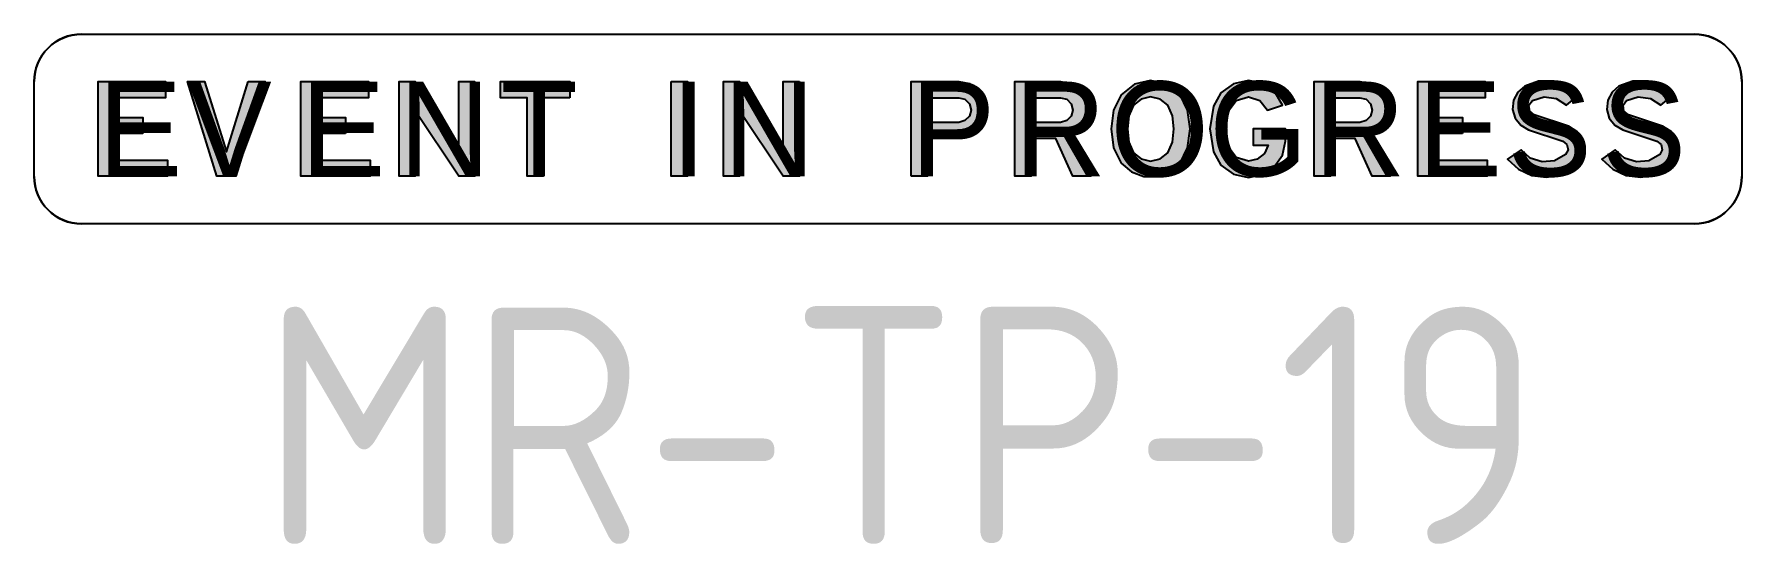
# Model space of a CAD drawing. Extents: x 0.6 to 18.6, y 0.3 to 5.7.
import ezdxf
from ezdxf.enums import TextEntityAlignment as Align

# ---------------------------------------------------------------- set-up
doc = ezdxf.new("R2010")
doc.units = 0
doc.header["$LTSCALE"] = 6
doc.header["$MEASUREMENT"] = 0
doc.layers.add('L25', color=1, linetype='CONTINUOUS')
doc.styles.add('ESERIES', font='Eseries.shx')
doc.styles.add('ISO', font='iso.shx')

msp = doc.modelspace()

# ---------------------------------------------------------------- hatches: boundary and pattern name
at = {"layer": 'L25'}
h = msp.add_hatch(color=256, dxfattribs=at)
h.paths.add_polyline_path([(1.762, 4.804), (1.462, 4.804), (1.462, 5.014), (2.002, 5.014), (2.002, 5.184), (1.292, 5.184), (1.292, 4.185), (2.022, 4.185), (2.022, 4.354), (1.462, 4.354), (1.462, 4.635), (1.762, 4.635)])
h.paths.add_polyline_path([(2.413, 5.184), (2.233, 5.184), (2.543, 4.185), (2.742, 4.185), (3.052, 5.184), (2.873, 5.184), (2.643, 4.444)])
h.paths.add_polyline_path([(3.899, 4.804), (3.599, 4.804), (3.599, 5.014), (4.139, 5.014), (4.139, 5.184), (3.429, 5.184), (3.429, 4.185), (4.159, 4.185), (4.159, 4.354), (3.599, 4.354), (3.599, 4.635), (3.899, 4.635)])
h.paths.add_polyline_path([(4.634, 4.874), (5.093, 4.185), (5.263, 4.185), (5.263, 5.184), (5.093, 5.184), (5.093, 4.494), (4.634, 5.184), (4.464, 5.184), (4.464, 4.185), (4.634, 4.185)])
h.paths.add_polyline_path([(5.982, 5.014), (6.261, 5.014), (6.261, 5.184), (5.533, 5.184), (5.533, 5.014), (5.812, 5.014), (5.812, 4.185), (5.982, 4.185)])
h = msp.add_hatch(color=256, dxfattribs=at)
h.paths.add_polyline_path([(7.502, 5.184), (7.331, 5.184), (7.331, 4.185), (7.502, 4.185)])
h.paths.add_polyline_path([(8.052, 5.184), (7.882, 5.184), (7.882, 4.185), (8.052, 4.185), (8.052, 4.874), (8.512, 4.185), (8.682, 4.185), (8.682, 5.184), (8.512, 5.184), (8.512, 4.494)])
h.paths.add_polyline_path([(10.032, 4.584), (10.362, 4.584), (10.477, 4.607), (10.575, 4.672), (10.639, 4.769), (10.662, 4.884), (10.639, 4.999), (10.575, 5.097), (10.477, 5.162), (10.362, 5.184), (9.862, 5.184), (9.862, 4.185), (10.032, 4.185)])
h.paths.add_polyline_path([(10.032, 4.754), (10.032, 5.014), (10.362, 5.014), (10.427, 4.997), (10.475, 4.949), (10.492, 4.884), (10.475, 4.819), (10.427, 4.772), (10.362, 4.754)], flags=16)
h.paths.add_polyline_path([(11.654, 4.68), (11.714, 4.775), (11.734, 4.884), (11.712, 4.999), (11.647, 5.097), (11.549, 5.162), (11.434, 5.184), (10.955, 5.184), (10.955, 4.185), (11.124, 4.185), (11.124, 4.584), (11.384, 4.584), (11.564, 4.185), (11.754, 4.185), (11.564, 4.614)])
h.paths.add_polyline_path([(11.124, 4.754), (11.124, 5.014), (11.434, 5.014), (11.5, 4.997), (11.547, 4.949), (11.564, 4.884), (11.547, 4.819), (11.5, 4.772), (11.434, 4.754)], flags=16)
h.paths.add_polyline_path([(12.8, 4.684), (12.775, 4.884), (12.695, 5.044), (12.557, 5.155), (12.385, 5.194), (12.213, 5.155), (12.075, 5.044), (11.995, 4.884), (11.97, 4.684), (11.995, 4.485), (12.075, 4.324), (12.182, 4.231), (12.314, 4.182), (12.456, 4.182), (12.588, 4.231), (12.695, 4.324), (12.775, 4.485)])
h.paths.add_polyline_path([(12.141, 4.684), (12.155, 4.824), (12.205, 4.935), (12.284, 5), (12.385, 5.024), (12.485, 5), (12.565, 4.935), (12.615, 4.824), (12.629, 4.684), (12.615, 4.544), (12.565, 4.434), (12.485, 4.368), (12.385, 4.344), (12.284, 4.368), (12.205, 4.434), (12.155, 4.544)], flags=16)
h.paths.add_polyline_path([(13.174, 4.684), (13.206, 4.874), (13.286, 4.983), (13.415, 5.024), (13.537, 4.986), (13.615, 4.884), (13.775, 4.935), (13.696, 5.07), (13.569, 5.162), (13.415, 5.194), (13.257, 5.16), (13.126, 5.065), (13.046, 4.924), (13.008, 4.684), (13.046, 4.444), (13.126, 4.304), (13.257, 4.208), (13.415, 4.174), (13.562, 4.203), (13.688, 4.284), (13.773, 4.408), (13.805, 4.555), (13.805, 4.684), (13.465, 4.684), (13.465, 4.514), (13.625, 4.514), (13.584, 4.427), (13.509, 4.366), (13.415, 4.344), (13.286, 4.385), (13.206, 4.494)])
h.paths.add_polyline_path([(14.28, 4.584), (14.539, 4.584), (14.72, 4.185), (14.909, 4.185), (14.72, 4.614), (14.81, 4.68), (14.869, 4.775), (14.89, 4.884), (14.867, 4.999), (14.802, 5.097), (14.705, 5.162), (14.59, 5.184), (14.11, 5.184), (14.11, 4.185), (14.28, 4.185)])
h.paths.add_polyline_path([(14.28, 4.754), (14.28, 5.014), (14.59, 5.014), (14.655, 4.997), (14.702, 4.949), (14.72, 4.884), (14.702, 4.819), (14.655, 4.772), (14.59, 4.754)], flags=16)
h.paths.add_polyline_path([(15.932, 4.354), (15.372, 4.354), (15.372, 4.635), (15.672, 4.635), (15.672, 4.804), (15.372, 4.804), (15.372, 5.014), (15.912, 5.014), (15.912, 5.184), (15.202, 5.184), (15.202, 4.185), (15.932, 4.185)])
h.paths.add_polyline_path([(16.919, 4.355), (16.95, 4.458), (16.935, 4.564), (16.878, 4.656), (16.788, 4.714), (16.429, 4.834), (16.38, 4.873), (16.371, 4.935), (16.409, 4.984), (16.532, 5.024), (16.66, 5.007), (16.768, 4.935), (16.898, 5.044), (16.776, 5.139), (16.629, 5.188), (16.474, 5.187), (16.328, 5.134), (16.255, 5.072), (16.21, 4.987), (16.2, 4.891), (16.227, 4.799), (16.286, 4.723), (16.369, 4.674), (16.729, 4.555), (16.773, 4.52), (16.785, 4.464), (16.758, 4.414), (16.643, 4.349), (16.513, 4.336), (16.387, 4.377), (16.289, 4.464), (16.148, 4.364), (16.263, 4.26), (16.404, 4.194), (16.558, 4.175), (16.711, 4.202), (16.848, 4.274)])
h.paths.add_polyline_path([(17.912, 4.355), (17.943, 4.458), (17.928, 4.564), (17.871, 4.656), (17.781, 4.714), (17.421, 4.834), (17.372, 4.873), (17.364, 4.935), (17.402, 4.984), (17.525, 5.024), (17.653, 5.007), (17.761, 4.935), (17.891, 5.044), (17.769, 5.139), (17.622, 5.188), (17.467, 5.187), (17.321, 5.134), (17.248, 5.072), (17.203, 4.987), (17.193, 4.891), (17.219, 4.799), (17.278, 4.723), (17.361, 4.674), (17.721, 4.555), (17.766, 4.52), (17.778, 4.464), (17.751, 4.414), (17.636, 4.349), (17.505, 4.336), (17.38, 4.377), (17.281, 4.464), (17.141, 4.364), (17.256, 4.26), (17.397, 4.194), (17.551, 4.175), (17.704, 4.202), (17.841, 4.274)])

# ---------------------------------------------------------------- linework, layer by layer
for p, q in [((1.116, 5.684), (18.116, 5.684)), ((0.616, 4.184), (0.616, 5.184)), ((18.616, 5.184), (18.616, 4.184)), ((18.116, 3.684), (1.116, 3.684))]:
    msp.add_line(p, q, dxfattribs=at)
msp.add_lwpolyline([(0.616, 4.184), (0.616, 5.184, -0.414214), (1.116, 5.684), (18.116, 5.684, -0.414214), (18.616, 5.184), (18.616, 4.184, -0.414214), (18.116, 3.684), (1.116, 3.684, -0.414214)], format="xyb", close=True, dxfattribs=at)
for points in [[(1.762, 4.635), (1.462, 4.635), (1.462, 4.354), (2.022, 4.354), (2.022, 4.185), (1.292, 4.185), (1.292, 5.184), (2.002, 5.184), (2.002, 5.014), (1.462, 5.014), (1.462, 4.804), (1.762, 4.804)], [(2.873, 5.184), (3.052, 5.184), (2.742, 4.185), (2.543, 4.185), (2.233, 5.184), (2.413, 5.184), (2.643, 4.444)], [(3.899, 4.635), (3.599, 4.635), (3.599, 4.354), (4.159, 4.354), (4.159, 4.185), (3.429, 4.185), (3.429, 5.184), (4.139, 5.184), (4.139, 5.014), (3.599, 5.014), (3.599, 4.804), (3.899, 4.804)], [(5.263, 5.184), (5.263, 4.185), (5.093, 4.185), (4.634, 4.874), (4.634, 4.185), (4.464, 4.185), (4.464, 5.184), (4.634, 5.184), (5.093, 4.494), (5.093, 5.184)], [(6.262, 5.014), (5.982, 5.014), (5.982, 4.185), (5.812, 4.185), (5.812, 5.014), (5.533, 5.014), (5.533, 5.184), (6.262, 5.184)], [(7.331, 5.184), (7.502, 5.184), (7.502, 4.185), (7.331, 4.185)], [(8.682, 5.184), (8.682, 4.185), (8.512, 4.185), (8.052, 4.874), (8.052, 4.185), (7.882, 4.185), (7.882, 5.184), (8.052, 5.184), (8.512, 4.494), (8.512, 5.184)], [(9.862, 4.185), (9.862, 5.184), (10.362, 5.184), (10.477, 5.162), (10.575, 5.097), (10.639, 4.999), (10.662, 4.884), (10.639, 4.769), (10.575, 4.672), (10.477, 4.607), (10.362, 4.584), (10.032, 4.584), (10.032, 4.185)], [(11.124, 4.584), (11.124, 4.185), (10.955, 4.185), (10.955, 5.184), (11.434, 5.184), (11.549, 5.162), (11.647, 5.097), (11.712, 4.999), (11.734, 4.884), (11.714, 4.775), (11.654, 4.68), (11.564, 4.614), (11.754, 4.185), (11.564, 4.185), (11.384, 4.584)], [(11.97, 4.684), (11.995, 4.485), (12.075, 4.324), (12.182, 4.231), (12.314, 4.182), (12.456, 4.182), (12.588, 4.231), (12.695, 4.324), (12.775, 4.485), (12.8, 4.684), (12.775, 4.884), (12.695, 5.044), (12.557, 5.155), (12.385, 5.194), (12.213, 5.155), (12.075, 5.044), (11.995, 4.884)], [(13.584, 4.427), (13.509, 4.366), (13.415, 4.344), (13.286, 4.385), (13.206, 4.494), (13.174, 4.684), (13.206, 4.874), (13.286, 4.983), (13.415, 5.024), (13.537, 4.986), (13.615, 4.884), (13.775, 4.935), (13.696, 5.07), (13.569, 5.162), (13.415, 5.194), (13.257, 5.16), (13.126, 5.065), (13.046, 4.924), (13.008, 4.684), (13.046, 4.444), (13.126, 4.304), (13.257, 4.208), (13.415, 4.174), (13.562, 4.203), (13.688, 4.284), (13.773, 4.408), (13.805, 4.555), (13.805, 4.684), (13.465, 4.684), (13.465, 4.514), (13.625, 4.514)], [(14.28, 4.584), (14.28, 4.185), (14.11, 4.185), (14.11, 5.184), (14.59, 5.184), (14.705, 5.162), (14.802, 5.097), (14.867, 4.999), (14.89, 4.884), (14.869, 4.775), (14.81, 4.68), (14.72, 4.614), (14.909, 4.185), (14.72, 4.185), (14.539, 4.584)], [(15.672, 4.635), (15.372, 4.635), (15.372, 4.354), (15.932, 4.354), (15.932, 4.185), (15.202, 4.185), (15.202, 5.184), (15.912, 5.184), (15.912, 5.014), (15.372, 5.014), (15.372, 4.804), (15.672, 4.804)], [(16.629, 5.188), (16.474, 5.187), (16.328, 5.134), (16.255, 5.072), (16.21, 4.987), (16.2, 4.891), (16.227, 4.799), (16.286, 4.723), (16.369, 4.674), (16.729, 4.555), (16.773, 4.52), (16.785, 4.464), (16.758, 4.414), (16.643, 4.349), (16.513, 4.336), (16.387, 4.377), (16.289, 4.464), (16.148, 4.364), (16.263, 4.26), (16.404, 4.194), (16.558, 4.175), (16.711, 4.202), (16.848, 4.274), (16.919, 4.355), (16.95, 4.458), (16.935, 4.564), (16.878, 4.656), (16.788, 4.714), (16.429, 4.834), (16.38, 4.873), (16.371, 4.935), (16.409, 4.984), (16.532, 5.024), (16.66, 5.007), (16.768, 4.935), (16.898, 5.044), (16.776, 5.139)], [(17.622, 5.188), (17.467, 5.187), (17.321, 5.134), (17.248, 5.072), (17.203, 4.987), (17.193, 4.891), (17.219, 4.799), (17.278, 4.723), (17.361, 4.674), (17.721, 4.555), (17.766, 4.52), (17.778, 4.464), (17.751, 4.414), (17.636, 4.349), (17.505, 4.336), (17.38, 4.377), (17.281, 4.464), (17.141, 4.364), (17.256, 4.26), (17.397, 4.194), (17.551, 4.175), (17.704, 4.202), (17.841, 4.274), (17.912, 4.355), (17.943, 4.458), (17.928, 4.564), (17.871, 4.656), (17.781, 4.714), (17.421, 4.834), (17.372, 4.873), (17.364, 4.935), (17.402, 4.984), (17.525, 5.024), (17.653, 5.007), (17.761, 4.935), (17.891, 5.044), (17.769, 5.139)], [(10.032, 4.754), (10.032, 5.014), (10.362, 5.014), (10.427, 4.997), (10.475, 4.949), (10.492, 4.884), (10.475, 4.819), (10.427, 4.772), (10.362, 4.754)], [(11.124, 4.754), (11.124, 5.014), (11.434, 5.014), (11.5, 4.997), (11.547, 4.949), (11.564, 4.884), (11.547, 4.819), (11.5, 4.772), (11.434, 4.754)], [(12.141, 4.684), (12.155, 4.544), (12.205, 4.434), (12.284, 4.368), (12.385, 4.344), (12.485, 4.368), (12.565, 4.434), (12.615, 4.544), (12.629, 4.684), (12.615, 4.824), (12.565, 4.935), (12.485, 5), (12.385, 5.024), (12.284, 5), (12.205, 4.935), (12.155, 4.824)], [(14.28, 4.754), (14.28, 5.014), (14.59, 5.014), (14.655, 4.997), (14.702, 4.949), (14.72, 4.884), (14.702, 4.819), (14.655, 4.772), (14.59, 4.754)]]:
    msp.add_lwpolyline(points, close=True, dxfattribs=at)
for centre, start, end in [((1.116, 5.184), 90, 180), ((18.116, 5.184), 0, 90), ((1.116, 4.184), 180, 270), ((18.116, 4.184), 270, 0)]:
    msp.add_arc(centre, 0.5, start, end, dxfattribs=at)

# ---------------------------------------------------------------- texts
at = {"layer": 'L25', "style": 'ESERIES'}
for s, p in [('E', (1.288, 4.184)), ('V', (2.229, 4.184)), ('E', (3.426, 4.184)), ('N', (4.461, 4.184)), ('T', (5.531, 4.184)), ('I', (7.33, 4.184)), ('N', (7.881, 4.184)), ('P', (9.856, 4.185)), ('R', (10.949, 4.185)), ('O', (11.96, 4.185)), ('G', (13.001, 4.185)), ('R', (14.105, 4.185)), ('E', (15.198, 4.185)), ('S', (16.145, 4.185)), ('S', (17.138, 4.185))]:
    msp.add_text(s, height=1, dxfattribs=at).set_placement(p)
at = {"layer": 'L25', "style": 'ISO'}
msp.add_text('MR-TP-19', height=2.5, dxfattribs=at).set_placement((9.756, 0.31), align=Align.CENTER)

doc.saveas('drawing.dxf')
